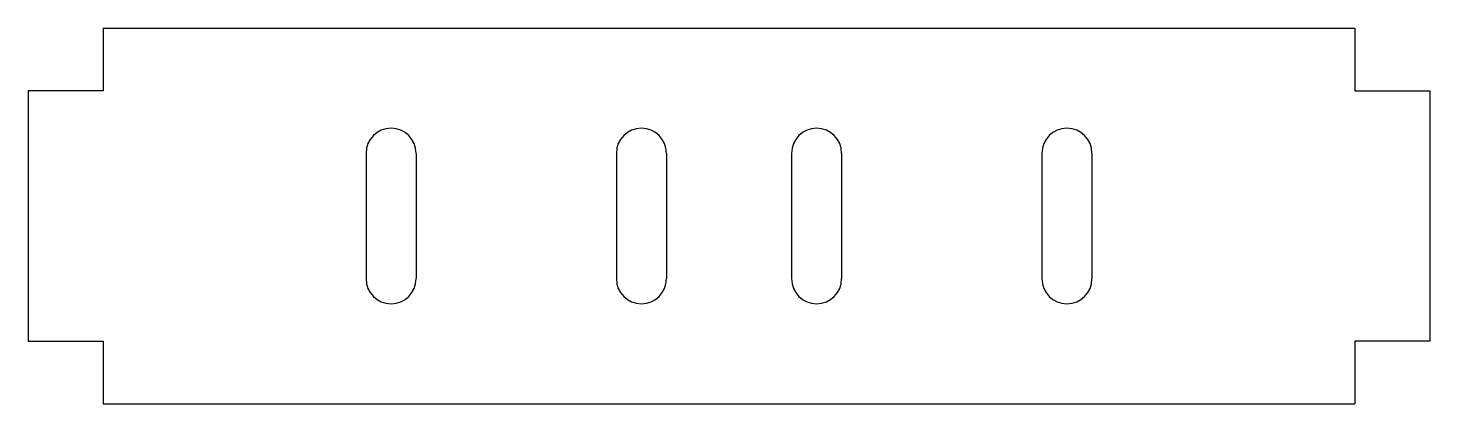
# Model space of a CAD drawing. Extents: x 3 to 59, y 93 to 108.
import ezdxf

# ---------------------------------------------------------------- set-up
doc = ezdxf.new("R2010")
doc.units = 0
doc.layers.get('0').update_dxf_attribs({"linetype": 'continuous'})

# ---------------------------------------------------------------- blocks, each defined once
blk = doc.blocks.new('PAD004001')
at = {"color": 0}
for p, q in [((6, 108), (6, 105.5)), ((6, 108), (56, 108)), ((56, 108), (56, 105.5)), ((3, 105.5), (3, 95.5)), ((6, 105.5), (3, 105.5)), ((56, 105.5), (59, 105.5)), ((59, 105.5), (59, 95.5)), ((16.5, 103), (16.5, 98)), ((18.5, 103), (18.5, 98)), ((26.5, 103), (26.5, 98)), ((28.5, 103), (28.5, 98)), ((33.5, 103), (33.5, 98)), ((35.5, 103), (35.5, 98)), ((43.5, 103), (43.5, 98)), ((45.5, 103), (45.5, 98)), ((3, 95.5), (6, 95.5)), ((6, 95.5), (6, 93)), ((59, 95.5), (56, 95.5)), ((56, 95.5), (56, 93)), ((6, 93), (56, 93))]:
    blk.add_line(p, q, dxfattribs=at)
for centre, start, end in [((17.5, 103), 0, -180), ((27.5, 103), 0, 180), ((34.5, 103), 0, -180), ((44.5, 103), 0, -180), ((17.5, 98), -180, 0), ((27.5, 98), 180, 0), ((34.5, 98), 180, 0), ((44.5, 98), 180, 0)]:
    blk.add_arc(centre, 1, start, end, dxfattribs=at)

msp = doc.modelspace()

# ---------------------------------------------------------------- block references
at = {"color": 0}
msp.add_blockref('PAD004001', (0, 0), dxfattribs=at)

doc.saveas('drawing.dxf')
